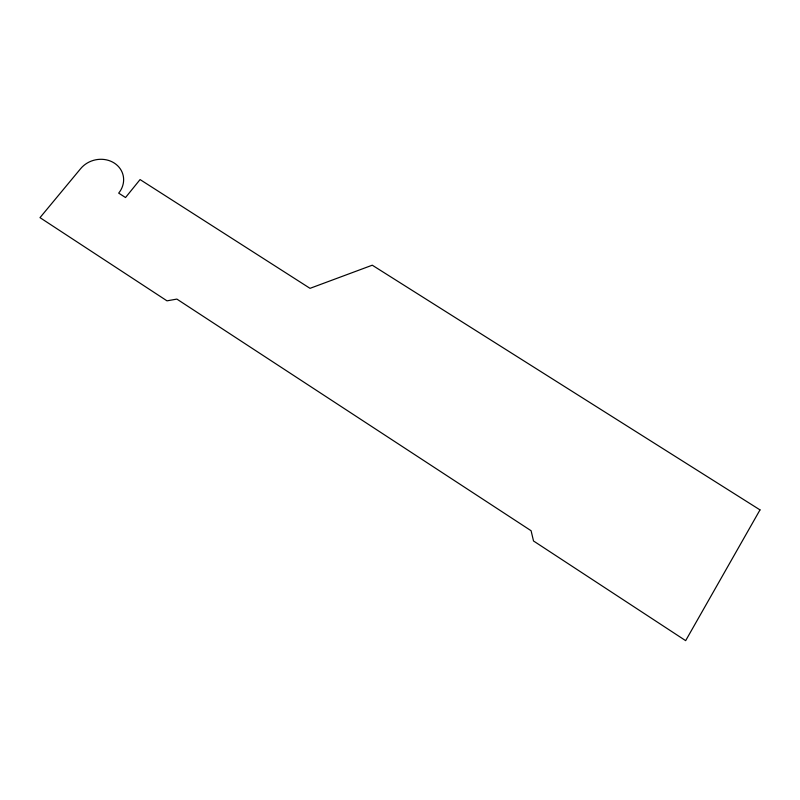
<?xml version="1.0" encoding="UTF-8"?>
<svg xmlns="http://www.w3.org/2000/svg" width="800" height="800" viewBox="0 0 800 800"><rect width="100%" height="100%" fill="white"/><g stroke="black" fill="none" stroke-linecap="round" stroke-linejoin="round"><path stroke-width="1.2" d="M760 509.89L685.66 640.65L533.52 540.98L531.09 530.73L176.87 299.09L166.99 300.84L40 217.64L80.69 168.6A24.19 21.5 -14.5 0 1 114.32 163.09A24.19 21.5 -14.5 0 1 118.69 193.13L125.53 197.54L140.07 179.57L310.02 288.34L372.27 265.2L760 509.89"/></g></svg>
